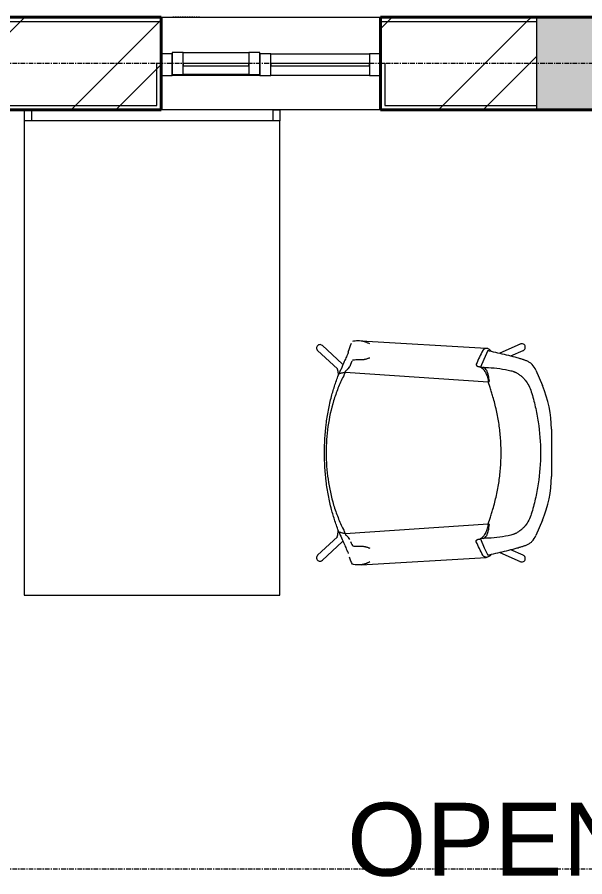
# Model space of a CAD drawing. Header units: millimetres. Extents: x -44657 to 28812, y -28146 to 16565.
# Drawn here: x -21003 to -19449, y -1332 to 1023 of the extents above; entities that cross this region are included whole.
import ezdxf

# ---------------------------------------------------------------- set-up
doc = ezdxf.new("R2010")
doc.units = ezdxf.units.MM
doc.linetypes.add('Dash', pattern=[6.35, 3.175, -3.175])
doc.linetypes.add('Grid Line', pattern=[22.225, 12.7, -3.175, 3.175, -3.175])
for name, color, linetype, lineweight in [('A-AREA-IDEN', 2, 'Continuous', 5), ('A-GLAZ', 151, 'Continuous', 9), ('A-GLAZ-HDLN', 1, 'Dash', 9), ('A-WALL', 113, 'Continuous', 9), ('A-WALL-PATT', 111, 'Continuous', 9), ('I-FURN', 30, 'Continuous', 5), ('I-WALL', 2, 'Continuous', 9), ('S-GRID', 1, 'Continuous', 5)]:
    doc.layers.add(name, color=color, linetype=linetype, lineweight=lineweight)
doc.styles.add('Arial_1', font='arial.ttf', dxfattribs={"height": 200})
pattern_1 = [(45, (0, 0), (-251.447, 251.447), []), (45, (0, 381), (-251.447, 251.447), [])]

# ---------------------------------------------------------------- blocks, each defined once
blk = doc.blocks.new('W-02 900x1660 - 600-1480514-NEW PROPOSED GROUND STOREY PLAN _White Box_')
at = {"layer": 'A-GLAZ', "lineweight": 5}
for p, q in [((805, 33), (775, 33)), ((805, -27), (805, 33)), ((805, 33), (1075, 33)), ((1105, 33), (1075, 33)), ((1075, 33), (1075, -27)), ((1105, -27), (1105, 33)), ((1105, 33), (1345, 33)), ((1135, 30), (1105, 30)), ((1105, 30), (1105, -30)), ((1135, -30), (1135, 30)), ((1135, 30), (1315, 30)), ((1345, 30), (1315, 30)), ((1315, 30), (1315, -30)), ((1375, 33), (1345, 33)), ((1345, 33), (1345, -27)), ((1345, -30), (1345, 30)), ((1075, 6), (805, 6)), ((805, 6), (805, 0)), ((805, 0), (1075, 0)), ((1075, 0), (1075, 6)), ((1315, 6), (1135, 6)), ((1135, 6), (1135, 0)), ((1135, 0), (1315, 0)), ((1315, 0), (1315, 6)), ((775, -27), (805, -27)), ((1075, -27), (805, -27)), ((1075, -27), (1105, -27)), ((1105, -30), (1135, -30)), ((1315, -30), (1135, -30)), ((1315, -30), (1345, -30)), ((1345, -27), (1375, -27))]:
    blk.add_line(p, q, dxfattribs=at)
at = {"layer": 'A-GLAZ-HDLN'}
for p, q in [((1332.8, 30), (1135, 30)), ((1276.8, 30), (1315, 30)), ((1345, -127), (1105, -127)), ((1270, -127), (1345, -127))]:
    blk.add_line(p, q, dxfattribs=at)
blk = doc.blocks.new('DSK05 - Client suite desking - 1600mm x 700mm x 720mm H_ 400mm x 500mm x 600mm H desk unit_ 50x20mm steel tubing and separator - Client suite desking-V41-NEW PROPOSED GROUND STOREY PLAN _White Box_')
at = {"layer": 'I-FURN', "color": 31}
for p, q in [((-1600, -20), (-1600, 0)), ((-1600, 0), (-1570, 0)), ((-1570, 0), (-1570, -700)), ((-270, 0), (-1570, 0)), ((-270, -700), (-270, 0)), ((-1600, -20), (-1570, -20)), ((-1600, -680), (-1570, -680)), ((-1600, -700), (-1570, -700)), ((-1570, -700), (-270, -700))]:
    blk.add_line(p, q, dxfattribs=at)
blk = doc.blocks.new('Coalesse_Bindu_LowBackGuestChair - FABRIC-V23-NEW PROPOSED GROUND STOREY PLAN _White Box_')
at = {"layer": 'I-FURN', "color": 31}
for p, q in [((-65.1, 347.5), (65.1, 347.5)), ((-226.7, 305.3), (-184.3, 323.3)), ((184.3, 323.3), (226.7, 305.3)), ((-298, 262.4), (-273.2, 206.3)), ((-265.8, 236.6), (-280.6, 270.1)), ((280.6, 270.1), (265.8, 236.6)), ((273.2, 206.3), (298, 262.4)), ((-286.3, 169.4), (-306.6, -172.7)), ((-221.2, -216.6), (-194.5, 175)), ((-221.2, -216.6), (-194.5, 174.2)), ((-178.8, 179.9), (-194.5, 175)), ((194.5, 175), (178.8, 179.9)), ((221.2, -216.6), (194.5, 175)), ((221.2, -216.6), (194.5, 174.2)), ((306.6, -172.7), (286.3, 169.4)), ((-244.1, -225.2), (-294.2, -279.3)), ((294.2, -279.3), (244.1, -225.2)), ((-280.2, -292.3), (-230.1, -238.2)), ((230.1, -238.2), (280.2, -292.3))]:
    blk.add_line(p, q, dxfattribs=at)
at = {"layer": 'I-FURN', "color": 31, "flags": 128}
for points in [[(-280.6, 270.1), (-281, 270.9), (-282.4, 272.9), (-284.2, 274.5), (-286.3, 275.6), (-288.6, 276.2), (-290.9, 276.2), (-293.1, 275.6), (-295.1, 274.5), (-296.8, 272.9), (-298, 270.9), (-298.7, 268.6), (-298.9, 266.2)], [(-298.9, 266.2), (-298.5, 263.8), (-297.6, 261.5)], [(298.9, 266.2), (298.7, 268.6), (298, 270.9), (296.8, 272.9), (295.1, 274.5), (293.1, 275.6), (290.9, 276.2), (288.6, 276.2), (286.3, 275.6), (284.2, 274.5), (282.4, 272.9), (281, 270.9), (280.6, 270.1)], [(297.6, 261.5), (298.5, 263.8), (298.9, 266.2)], [(-280.6, 173.2), (-256.4, 162.5), (-235.2, 154)], [(-234.4, 163.6), (-234.1, 169.4), (-233.9, 175.2)], [(233.9, 175.2), (234.1, 169.4), (234.4, 163.6)], [(235.2, 154), (259.7, 163.9), (280.6, 173.2)], [(-275.7, -208.3), (-285.7, -205.5), (-294, -202.6), (-300.4, -199.7)], [(-251, -198.7), (-247.2, -200.6), (-242.4, -202.5), (-236.9, -204.4)], [(242.4, -202.5), (247.2, -200.6), (251, -198.7), (254.1, -196.8)], [(305.2, -196.8), (300.4, -199.7), (294, -202.6), (285.7, -205.5)], [(-244.1, -225.2), (-242.9, -224.1), (-241.7, -223.2)], [(244.1, -225.2), (242.9, -224.1), (241.7, -223.2)], [(-231.2, -239.1), (-231.1, -239.1), (-230.9, -239), (-230.5, -238.8), (-230, -238.7), (-229.4, -238.5), (-228.7, -238.3), (-227.9, -238.1), (-227, -237.9), (-226.1, -237.7), (-225, -237.4), (-223.9, -237.2), (-222.7, -237), (-221.5, -236.9), (-220.1, -236.7), (-218.8, -236.5), (-217.3, -236.3), (-215.9, -236.1), (-214.3, -236), (-212.7, -235.8)], [(231.2, -239.1), (231.1, -239.1), (230.9, -239), (230.5, -238.8), (230, -238.7), (229.4, -238.5), (228.7, -238.3), (227.9, -238.1), (227, -237.9), (226.1, -237.7), (225, -237.4), (223.9, -237.2), (222.7, -237), (221.5, -236.9), (220.1, -236.7), (218.8, -236.5), (217.3, -236.3), (215.9, -236.1), (214.3, -236), (212.7, -235.8)], [(-294.2, -279.4), (-295.6, -281.3), (-296.5, -283.5), (-296.8, -285.8)], [(296.8, -285.8), (296.5, -283.5), (295.6, -281.3), (294.2, -279.4)], [(-296.8, -285.8), (-296.6, -288.1), (-295.8, -290.3), (-294.5, -292.2), (-292.8, -293.7), (-290.8, -294.8), (-288.5, -295.4), (-286.2, -295.4), (-284, -294.8), (-281.9, -293.7), (-280.1, -292.2)], [(280.1, -292.2), (281.9, -293.7), (284, -294.8), (286.2, -295.4), (288.5, -295.4), (290.8, -294.8), (292.8, -293.7), (294.5, -292.2), (295.8, -290.3), (296.6, -288.1), (296.8, -285.8)]]:
    blk.add_lwpolyline(points, dxfattribs=at)
at = {"layer": 'I-FURN', "color": 31}
for centre, radius, start, end in [((-65.1, 42.3), 305.2, 90, 113), ((65.1, 42.3), 305.2, 67, 90), ((-206.8, 258.5), 50.9, 113, 134.0866), ((206.8, 258.5), 50.9, 45.9134, 67)]:
    blk.add_arc(centre, radius, start, end, dxfattribs=at)
for points, knots in [([(-167.6, 292.7), (-154.1, 296.9), (-126.7, 304.1), (-70.9, 314.7), (0, 319.9), (70.9, 314.7), (126.7, 304.1), (154.1, 296.9), (167.6, 292.7)], [0, 0, 0, 0, 0.125, 0.25, 0.5, 0.75, 0.875, 1, 1, 1, 1]), ([(-254.9, 274.2), (-254.2, 276.7), (-252.6, 280.3), (-250, 285.1), (-247, 289.8), (-244.2, 293), (-242.2, 295)], [-1, -1, -1, -1, -0.666667, -0.5, -0.333333, 0, 0, 0, 0]), ([(242.2, 295), (244.2, 293), (247, 289.8), (250, 285.1), (252.6, 280.3), (254.2, 276.7), (254.9, 274.2)], [-1, -1, -1, -1, -0.666667, -0.5, -0.333333, 0, 0, 0, 0]), ([(-225.3, 236.7), (-225, 238.2), (-224.2, 240.8), (-222.9, 244.4), (-222, 246.6), (-221.3, 248.4), (-220.4, 250.2), (-219.2, 252.6), (-216.8, 257.1), (-214, 261), (-212, 263.6)], [0, 0, 0, 0, 0.25, 0.375, 0.4375, 0.5, 0.5625, 0.625, 0.75, 1, 1, 1, 1]), ([(212, 263.6), (214, 261), (216.8, 257.1), (219.6, 252), (221, 249), (222, 246.6), (222.9, 244.4), (224.2, 240.8), (225, 238.2), (225.3, 236.7)], [0, 0, 0, 0, 0.25, 0.375, 0.5, 0.5625, 0.625, 0.75, 1, 1, 1, 1]), ([(-286.3, 169.6), (-286.3, 169.2), (-286.3, 168.6), (-286.1, 167.7), (-285.9, 167), (-285.6, 166.2), (-285.3, 165.4), (-284.9, 164.7), (-284.4, 163.7), (-283.9, 163), (-283.6, 162.5), (-283.4, 162.3), (-283.2, 162), (-282.9, 161.5), (-282.5, 161.1), (-282.2, 160.9), (-282, 160.7), (-281.7, 160.4), (-281.2, 160), (-280.8, 159.8), (-280.5, 159.6)], [0, 0, 0, 0, 0.142857, 0.214286, 0.285714, 0.357143, 0.428571, 0.5, 0.571429, 0.678571, 0.705357, 0.71875, 0.732143, 0.785714, 0.839286, 0.852679, 0.866071, 0.892857, 0.946429, 1, 1, 1, 1]), ([(-279, 182.7), (-279, 182.7), (-282.1, 179.8), (-284.3, 176.5), (-285.7, 172.8)], [0.6948838, 0.6948838, 0.6948838, 0.6948838, 0.7, 1, 1, 1, 1]), ([(-280.6, 173.3), (-280.7, 173.2), (-280.6, 174), (-279.6, 178.3), (-278.7, 182.6)], [-0.75, -0.75, -0.75, -0.75, -0.5, 0, 0, 0, 0]), ([(-218.5, 173.7), (-221.4, 172.8), (-226.4, 170.7), (-231.7, 166.6), (-233.8, 163.4), (-234.5, 161.7)], [0, 0, 0, 0, 0.25, 0.5, 0.7430532, 0.7430532, 0.7430532, 0.7430532]), ([(-199.6, 175), (-199.3, 175.1), (-198.4, 175.1), (-196.5, 174.7), (-195.2, 174.4), (-194.5, 174.2)], [0, 0, 0, 0, 0.4, 0.7, 1, 1, 1, 1]), ([(199.6, 175), (199.3, 175.1), (198.8, 175.1), (197.9, 175), (196.6, 174.7), (195.4, 174.4), (194.5, 174.2)], [-1, -1, -1, -1, -0.7, -0.55, -0.4, 0, 0, 0, 0]), ([(234.5, 161.7), (233.8, 163.4), (231.7, 166.6), (226.4, 170.7), (221.4, 172.8), (218.5, 173.7)], [0.2569468, 0.2569468, 0.2569468, 0.2569468, 0.5, 0.75, 1, 1, 1, 1]), ([(278.7, 182.6), (279.6, 178.3), (280.6, 174), (280.7, 173.2), (280.6, 173.3)], [-1, -1, -1, -1, -0.5, -0.25, -0.25, -0.25, -0.25]), ([(279, 182.7), (280, 181.7), (282.8, 178.7), (284.8, 175.3), (285.7, 172.8)], [-0.3051162, -0.3051162, -0.3051162, -0.3051162, -0.2, 0, 0, 0, 0]), ([(286.3, 169.6), (286.3, 169.3), (286.3, 168.9), (286.2, 168.2), (286.1, 167.7), (286, 167.2), (285.9, 166.9), (285.7, 166.3), (285.2, 165.3), (284.6, 164.1), (284.1, 163.2), (283.7, 162.7), (283.5, 162.4), (283.3, 162.1), (283.1, 161.9), (282.9, 161.5), (282.5, 161.2), (282.2, 160.8), (281.8, 160.5), (281.3, 160.1), (280.8, 159.8), (280.5, 159.6)], [-1, -1, -1, -1, -0.892857, -0.839286, -0.785714, -0.732143, -0.705357, -0.678571, -0.571429, -0.428571, -0.357143, -0.321429, -0.285714, -0.267857, -0.25, -0.214286, -0.178571, -0.142857, -0.107143, -0.071429, 0, 0, 0, 0]), ([(-243.4, 142.1), (-243.2, 142), (-242.7, 141.9), (-242.3, 141.8), (-242, 141.8), (-241.8, 141.8), (-241.6, 141.8), (-241.4, 141.9), (-241, 142), (-240.7, 142.1), (-240.5, 142.2), (-240.3, 142.2), (-240.2, 142.3), (-240, 142.4), (-239.7, 142.6), (-239.5, 142.8), (-239.3, 142.9), (-239.1, 143), (-239, 143.1), (-238.8, 143.3), (-238.7, 143.5), (-238.4, 143.7), (-238.1, 144), (-237.8, 144.4), (-237.4, 145.1), (-237, 146), (-236.8, 146.6), (-236.8, 147)], [0, 0, 0, 0, 0.071429, 0.107143, 0.125, 0.142857, 0.160714, 0.178571, 0.214286, 0.25, 0.267857, 0.285714, 0.303571, 0.321429, 0.357143, 0.392857, 0.410714, 0.428571, 0.446429, 0.464286, 0.5, 0.535714, 0.571429, 0.642857, 0.714286, 0.857143, 1, 1, 1, 1]), ([(243.4, 142.1), (243.2, 142), (242.8, 141.9), (242.3, 141.8), (241.9, 141.8), (241.5, 141.8), (241, 142), (240.6, 142.1), (240.2, 142.3), (239.9, 142.4), (239.6, 142.6), (239.3, 142.9), (239.2, 143), (239, 143.1), (238.8, 143.3), (238.7, 143.5), (238.4, 143.7), (238.1, 144), (237.8, 144.4), (237.4, 145.1), (237, 146), (236.8, 146.6), (236.8, 147)], [-1, -1, -1, -1, -0.946429, -0.892857, -0.859375, -0.839286, -0.785714, -0.732143, -0.705357, -0.678571, -0.625, -0.598214, -0.571429, -0.553571, -0.535714, -0.5, -0.464286, -0.428571, -0.357143, -0.285714, -0.142857, 0, 0, 0, 0]), ([(-298.9, -149.5), (-299.4, -150.6), (-300.4, -152.9), (-301.8, -156.3), (-303.2, -159.7), (-304.2, -162.6), (-305, -164.9), (-305.5, -166.6), (-305.9, -168.3), (-306.4, -170.5), (-306.6, -172.2), (-306.6, -173.3)], [0, 0, 0, 0, 0.142857, 0.285714, 0.428571, 0.571429, 0.642857, 0.714286, 0.785714, 0.857143, 1, 1, 1, 1]), ([(-255.7, -172), (-255.7, -171), (-255.8, -168.9), (-256.1, -166.3), (-256.6, -164.1), (-257, -162), (-257.7, -159.2), (-258.7, -156), (-259.7, -152.7), (-260.4, -150.5), (-260.7, -149.5)], [0, 0, 0, 0, 0.142857, 0.285714, 0.357143, 0.428571, 0.571429, 0.714286, 0.857143, 1, 1, 1, 1]), ([(255.7, -172), (255.7, -171), (255.8, -168.9), (256.1, -166.3), (256.6, -164.1), (257, -162), (257.7, -159.2), (258.7, -156), (259.7, -152.7), (260.4, -150.5), (260.7, -149.5)], [-1, -1, -1, -1, -0.857143, -0.714286, -0.642857, -0.571429, -0.428571, -0.285714, -0.142857, 0, 0, 0, 0]), ([(298.9, -149.5), (299.6, -151.1), (300.5, -153.3), (301.6, -155.9), (302.3, -157.6), (303.3, -160), (304.2, -162.6), (305, -164.9), (305.5, -166.6), (305.9, -168.3), (306.4, -170.5), (306.6, -172.2), (306.6, -173.3)], [-1, -1, -1, -1, -0.785714, -0.732143, -0.678571, -0.571429, -0.428571, -0.357143, -0.285714, -0.214286, -0.142857, 0, 0, 0, 0]), ([(-254.1, -196.8), (-254.7, -196.3), (-255.5, -193.3), (-255.9, -183.9), (-255.8, -176.2), (-255.7, -172)], [0, 0, 0, 0, 0.4, 0.7, 1, 1, 1, 1]), ([(254.1, -196.8), (254.6, -196.4), (255.3, -194.3), (255.9, -186.3), (255.9, -177.6), (255.7, -172)], [-1, -1, -1, -1, -0.7, -0.4, 0, 0, 0, 0]), ([(-271.4, -210), (-269.6, -211), (-264, -213.4), (-249.3, -219.6), (-236.1, -225.4), (-228, -229)], [-1, -1, -1, -1, -0.7, -0.4, 0, 0, 0, 0]), ([(228, -229), (234.1, -226.3), (245.6, -221.2), (261.7, -214.4), (269, -211.3), (271.4, -210)], [-1, -1, -1, -1, -0.7, -0.4, 0, 0, 0, 0]), ([(-209.7, -221.8), (-199, -227.2), (-177.2, -237.1), (-131.8, -252.9), (-72.7, -265.7), (0, -270.7), (72.7, -265.6), (131.8, -252.9), (177.2, -237), (199, -227.2), (209.7, -221.8)], [0, 0, 0, 0, 0.083333, 0.166667, 0.333333, 0.5, 0.666667, 0.833333, 0.916667, 1, 1, 1, 1]), ([(154.9, -254.3), (142.3, -257.6), (117, -263.3), (65.4, -271.3), (0, -275.2), (-65.4, -271.3), (-117, -263.3), (-142.3, -257.6), (-154.9, -254.3)], [0, 0, 0, 0, 0.125, 0.25, 0.5, 0.75, 0.875, 1, 1, 1, 1])]:
    blk.add_open_spline(points, degree=3, knots=knots, dxfattribs=at)
for points in [[(-199.7, 275.8), (-194.9, 279.6), (-184.8, 286.2), (-173.5, 290.9), (-167.6, 292.7)], [(167.6, 292.7), (173.5, 290.9), (184.8, 286.2), (194.9, 279.6), (199.7, 275.8)], [(-261.4, 253.4), (-261, 255.1), (-259.8, 259.3), (-258.1, 264.8), (-257.1, 267.8)], [(-257.1, 267.8), (-256.7, 268.9), (-256, 270.9), (-255.3, 273.1), (-254.9, 274.2)], [(-212, 263.6), (-210.2, 265.7), (-206.4, 270), (-202, 273.9), (-199.7, 275.8)], [(199.7, 275.8), (202, 273.9), (206.4, 270), (210.2, 265.7), (212, 263.6)], [(254.9, 274.2), (255.3, 273.1), (256, 270.9), (256.7, 268.9), (257.1, 267.8)], [(257.1, 267.8), (258.1, 264.8), (259.8, 259.3), (261, 255.1), (261.4, 253.4)], [(-278.7, 182.6), (-276.9, 190.5), (-273.3, 206.3), (-267.5, 229.9), (-263.5, 245.6), (-261.4, 253.4)], [(-233.9, 175.2), (-233.4, 185.7), (-231.5, 206.5), (-227.7, 226.8), (-225.3, 236.7)], [(225.3, 236.7), (227.7, 226.8), (231.5, 206.5), (233.4, 185.7), (233.9, 175.2)], [(261.4, 253.4), (263.5, 245.6), (267.5, 229.9), (273.3, 206.3), (276.9, 190.5), (278.7, 182.6)], [(154, 187.4), (141.6, 191.2), (116.6, 197.7), (78.1, 204.8), (39.2, 209), (0, 210.5), (-39.2, 209), (-78.1, 204.8), (-116.6, 197.7), (-141.6, 191.2), (-154, 187.4)], [(-285.7, 172.8), (-285.8, 172.6), (-286, 171.8), (-286.2, 170.4), (-286.3, 169.6)], [(-236, 151.6), (-234.8, 154.2), (-231.6, 159.2), (-224, 165.6), (-213.5, 170.9), (-204.5, 173.7), (-199.6, 175)], [(-196.4, 177.9), (-199.4, 177.6), (-205, 176.9), (-212.3, 175.5), (-216.6, 174.4), (-218.5, 173.7)], [(-194.5, 174.2), (-195.1, 175.1), (-195.7, 176.1), (-196.3, 177.1)], [(-194.5, 175), (-195, 176.1), (-195.5, 177.2), (-196, 178.3)], [(-154, 187.4), (-158.2, 186.2), (-166.4, 183.7), (-174.6, 181.1), (-178.8, 179.9)], [(178.8, 179.9), (174.6, 181.1), (166.4, 183.7), (158.2, 186.2), (154, 187.4)], [(196, 178.3), (195.5, 177.2), (195, 176.1), (194.5, 175)], [(194.5, 174.2), (195.1, 175.1), (195.7, 176.1), (196.3, 177.1)], [(218.5, 173.7), (216.6, 174.4), (212.3, 175.5), (205, 176.9), (199.4, 177.6), (196.4, 177.9)], [(236, 151.6), (234.8, 154.2), (231.6, 159.2), (224, 165.6), (213.5, 170.9), (204.5, 173.7), (199.6, 175)], [(285.7, 172.8), (285.8, 172.6), (286, 171.8), (286.2, 170.4), (286.3, 169.6)], [(-280.5, 159.6), (-274.4, 156.5), (-262.2, 150.5), (-249.7, 144.9), (-243.4, 142.1)], [(-236.8, 147), (-236.7, 148.1), (-236.4, 150.1), (-236.1, 151.2), (-236, 151.6)], [(-235.2, 154), (-235.1, 154), (-234.9, 154.6), (-234.6, 157.9), (-234.4, 161.5), (-234.4, 163.6)], [(234.4, 163.6), (234.4, 161.5), (234.6, 157.9), (234.9, 154.6), (235.1, 154), (235.2, 154)], [(236.8, 147), (236.7, 148.1), (236.4, 150.1), (236.1, 151.2), (236, 151.6)], [(280.5, 159.6), (274.4, 156.5), (262.2, 150.5), (249.7, 144.9), (243.4, 142.1)], [(-306.6, -173.3), (-306.8, -179.9), (-306.8, -191.3), (-305.8, -196.2), (-305.2, -196.8)], [(306.6, -173.3), (306.8, -179.9), (306.8, -191.3), (305.8, -196.2), (305.2, -196.8)], [(-275.7, -208.3), (-275, -208.5), (-273.6, -209), (-272.1, -209.6), (-271.4, -210)], [(-225.9, -214.1), (-227.9, -211.7), (-231.8, -207.6), (-235.3, -205.2), (-236.9, -204.4)], [(236.9, -204.4), (235.3, -205.2), (231.8, -207.6), (227.9, -211.7), (225.9, -214.1)], [(271.4, -210), (272.1, -209.6), (273.6, -209), (275, -208.5), (275.7, -208.3)], [(-228, -229), (-226.3, -229.8), (-222.8, -231.4), (-219.1, -232.9), (-217.3, -233.7)], [(-221.2, -216.6), (-221.7, -216.4), (-222.5, -216.1), (-223.7, -215.5), (-224.7, -215), (-225.5, -214.5), (-225.8, -214.2), (-225.9, -214.1)], [(-219.6, -224.2), (-219.9, -222.9), (-220.4, -220.4), (-221, -217.8), (-221.2, -216.6)], [(-221.2, -216.6), (-219.8, -217.2), (-216.9, -218.3), (-214.1, -219.6), (-212.7, -220.3)], [(-219.6, -224.2), (-219.9, -222.9), (-220.4, -220.4), (-221, -217.8), (-221.2, -216.6)], [(-217.3, -233.7), (-217.7, -232.2), (-218.5, -229.1), (-219.3, -225.9), (-219.6, -224.2)], [(-217.3, -233.7), (-217.7, -232.2), (-218.5, -229.1), (-219.3, -225.9), (-219.6, -224.2)], [(-154.9, -254.3), (-165.5, -251.4), (-186.6, -245.2), (-207.2, -237.7), (-217.3, -233.7)], [(-212.7, -220.3), (-212.2, -220.5), (-211.2, -221), (-210.2, -221.5), (-209.7, -221.8)], [(217.3, -233.7), (207.2, -237.7), (186.6, -245.2), (165.5, -251.4), (154.9, -254.3)], [(209.7, -221.8), (210.2, -221.5), (211.2, -221), (212.2, -220.5), (212.7, -220.3)], [(212.7, -220.3), (214.1, -219.6), (216.9, -218.3), (219.8, -217.2), (221.2, -216.6)], [(219.6, -224.2), (219.3, -225.9), (218.5, -229.1), (217.7, -232.2), (217.3, -233.7)], [(219.6, -224.2), (219.3, -225.9), (218.5, -229.1), (217.7, -232.2), (217.3, -233.7)], [(217.3, -233.7), (219.1, -232.9), (222.8, -231.4), (226.3, -229.8), (228, -229)], [(221.2, -216.6), (221, -217.8), (220.4, -220.4), (219.9, -222.9), (219.6, -224.2)], [(221.2, -216.6), (221, -217.8), (220.4, -220.4), (219.9, -222.9), (219.6, -224.2)], [(225.9, -214.1), (225.8, -214.2), (225.5, -214.5), (224.7, -215), (223.7, -215.5), (222.5, -216.1), (221.7, -216.4), (221.2, -216.6)]]:
    blk.add_open_spline(points, degree=3, dxfattribs=at)

msp = doc.modelspace()

# ---------------------------------------------------------------- hatches: boundary and pattern name
at = {"layer": 'A-WALL-PATT'}
h = msp.add_hatch(color=9, dxfattribs=at)
h.paths.add_polyline_path([(-10220.6, 769.3), (-10220.6, 1023.3), (-11590.1, 1023.3), (-11590.1, 769.3), (-10229.5, 769.3)])
h.paths.add_polyline_path([(-13588.4, 769.3), (-13560.1, 769.3), (-13560.1, 1023.3), (-16409.6, 1023.3), (-16409.6, 769.3), (-14363.6, 769.3)])
h.paths.add_polyline_path([(-18379.6, 769.3), (-18379.6, 1023.3), (-19581.1, 1023.3), (-19581.1, 769.3), (-18626.7, 769.3)])
h.paths.add_polyline_path([(-21551.1, 769.3), (-21551.1, 1023.3), (-22252.6, 1023.3), (-22252.6, 769.3), (-21985.6, 769.3)])
at = {"layer": 'A-WALL-PATT', "lineweight": 5}
h = msp.add_hatch(dxfattribs=at)
h.set_pattern_fill('FP_33', color=256, style=0, pattern_type=2)
h.set_pattern_definition(pattern_1)
h.paths.add_polyline_path([(-19581.1, 1011.3), (-19581.1, 1023.3), (-20008.6, 1023.3), (-20008.6, 1011.3)])
h.paths.add_polyline_path([(-20608.6, 1011.3), (-20608.6, 1023.3), (-21551.1, 1023.3), (-21551.1, 1011.3), (-21145.9, 1011.3)])
h = msp.add_hatch(dxfattribs=at)
h.set_pattern_fill('FP_33', color=256, style=0, pattern_type=2)
h.set_pattern_definition(pattern_1)
h.paths.add_polyline_path([(-19581.1, 781.3), (-19581.1, 1011.3), (-20008.6, 1011.3), (-20008.6, 896.3), (-19996.6, 896.3), (-19996.6, 781.3)])
h.paths.add_polyline_path([(-20620.6, 781.3), (-20620.6, 896.3), (-20608.6, 896.3), (-20608.6, 1011.3), (-21551.1, 1011.3), (-21551.1, 781.3), (-21145.9, 781.3)])
h = msp.add_hatch(dxfattribs=at)
h.set_pattern_fill('FP_33', color=256, style=0, pattern_type=2)
h.set_pattern_definition(pattern_1)
h.paths.add_polyline_path([(-19581.1, 769.3), (-19581.1, 781.3), (-19996.6, 781.3), (-19996.6, 896.3), (-20008.6, 896.3), (-20008.6, 769.3)])
h.paths.add_polyline_path([(-20608.6, 769.3), (-20608.6, 896.3), (-20620.6, 896.3), (-20620.6, 781.3), (-21551.1, 781.3), (-21551.1, 769.3), (-21145.9, 769.3)])

# ---------------------------------------------------------------- linework, layer by layer
at = {"layer": 'A-WALL'}
for p, q in [((-21551.1, 1011.3), (-20608.6, 1011.3)), ((-20008.6, 1011.3), (-19581.1, 1011.3)), ((-20608.6, 896.3), (-20620.6, 896.3)), ((-20620.6, 781.3), (-20620.6, 896.3)), ((-19996.6, 896.3), (-20008.6, 896.3)), ((-19996.6, 896.3), (-19996.6, 781.3)), ((-21551.1, 781.3), (-20620.6, 781.3)), ((-19996.6, 781.3), (-19581.1, 781.3))]:
    msp.add_line(p, q, dxfattribs=at)
at = {"layer": 'I-WALL', "color": 7, "lineweight": 40}
for p, q in [((-20608.6, 1023.3), (-22252.6, 1023.3)), ((-20608.6, 769.3), (-20608.6, 1023.3)), ((-20008.6, 1023.3), (-20008.6, 769.3)), ((-21998.6, 769.3), (-20608.6, 769.3))]:
    msp.add_line(p, q, dxfattribs=at)
at = {"layer": 'I-WALL'}
for p, q in [((-20608.6, 1023.3), (-20008.6, 1023.3)), ((-20008.6, 769.3), (-20608.6, 769.3))]:
    msp.add_line(p, q, dxfattribs=at)
at = {"layer": 'I-WALL', "color": 8, "lineweight": 40}
for p, q in [((-17026.1, 1023.3), (-20008.6, 1023.3)), ((-20008.6, 769.3), (-17026.1, 769.3))]:
    msp.add_line(p, q, dxfattribs=at)
at = {"layer": 'I-WALL', "color": 55}
msp.add_line((-19581.1, 1023.3), (-19581.1, 769.3), dxfattribs=at)
at = {"layer": 'S-GRID', "linetype": 'Grid Line'}
for p, q in [((7444.6, 896.3), (-34973, 896.3)), ((7444.6, -1311.7), (-34973, -1311.7))]:
    msp.add_line(p, q, dxfattribs=at)

# ---------------------------------------------------------------- block references
at = {"layer": 'A-GLAZ', "lineweight": 5, "rotation": 180}
msp.add_blockref('W-02 900x1660 - 600-1480514-NEW PROPOSED GROUND STOREY PLAN _White Box_', (-19233.6, 896.3), dxfattribs=at)
at = {"layer": 'I-FURN', "color": 31, "rotation": 269.9999999999996}
for name, p in [('DSK05 - Client suite desking - 1600mm x 700mm x 720mm H_ 400mm x 500mm x 600mm H desk unit_ 50x20mm steel tubing and separator - Client suite desking-V41-NEW PROPOSED GROUND STOREY PLAN _White Box_', (-20283.6, -830.7)), ('Coalesse_Bindu_LowBackGuestChair - FABRIC-V23-NEW PROPOSED GROUND STOREY PLAN _White Box_', (-19888.2, -170.7))]:
    msp.add_blockref(name, p, dxfattribs=at)

# ---------------------------------------------------------------- texts
at = {"layer": 'A-AREA-IDEN', "insert": (-20100.1, -1129.5), "char_height": 200, "width": 3335.02, "attachment_point": 1, "style": 'Arial_1'}
msp.add_mtext('OPEN PLAN OFFICE', dxfattribs=at)

doc.saveas('drawing.dxf')
